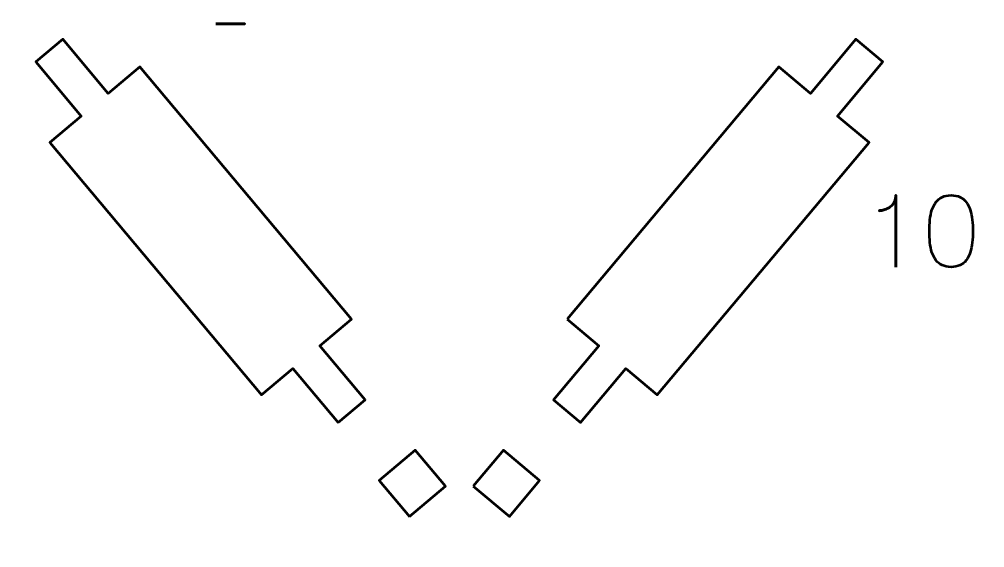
# Model space of a CAD drawing. Header units: centimetres. Extents: x -19.1 to -7.8, y -17.5 to -12.2.
# Drawn here: x -11.685 to -9.633, y -16.259 to -15.137 of the extents above; entities that cross this region are included whole.
import ezdxf

# ---------------------------------------------------------------- set-up
doc = ezdxf.new("R2010")
doc.units = ezdxf.units.CM
doc.header["$MEASUREMENT"] = 0
doc.layers.add('Layer 1', color=7, linetype='Continuous')

msp = doc.modelspace()

# ---------------------------------------------------------------- linework, layer by layer
at = {"layer": 'Layer 1', "lineweight": 53}
for points, knots in [([(-13.15, -17), (-13.15, -17), (-13.15, -12.7), (-13.15, -12.7), (-13.15, -12.7), (-13.15, -12.42391), (-12.92609, -12.2), (-12.65, -12.2), (-12.65, -12.2), (-12.65, -12.2), (-8.35, -12.2), (-8.35, -12.2), (-8.35, -12.2), (-8.07391, -12.2), (-7.85, -12.42391), (-7.85, -12.7), (-7.85, -12.7), (-7.85, -12.7), (-7.85, -17), (-7.85, -17), (-7.85, -17), (-7.85, -17.27609), (-8.07391, -17.5), (-8.35, -17.5), (-8.35, -17.5), (-8.35, -17.5), (-12.65, -17.5), (-12.65, -17.5), (-12.65, -17.5), (-12.92609, -17.5), (-13.15, -17.27609), (-13.15, -17)], [0, 0, 0, 0, 0.125, 0.125, 0.125, 0.125, 0.25, 0.25, 0.25, 0.25, 0.375, 0.375, 0.375, 0.375, 0.5, 0.5, 0.5, 0.5, 0.625, 0.625, 0.625, 0.625, 0.75, 0.75, 0.75, 0.75, 0.875, 0.875, 0.875, 0.875, 1, 1, 1, 1]), ([(-11.00738, -15.99336), (-11.00738, -15.99336), (-11.1038, -15.87845), (-11.1038, -15.87845), (-11.1038, -15.87845), (-11.1038, -15.87845), (-11.17083, -15.9347), (-11.17083, -15.9347), (-11.17083, -15.9347), (-11.17083, -15.9347), (-11.62078, -15.39846), (-11.62078, -15.39846), (-11.62078, -15.39846), (-11.62078, -15.39846), (-11.55375, -15.34222), (-11.55375, -15.34222), (-11.55375, -15.34222), (-11.55375, -15.34222), (-11.65017, -15.22731), (-11.65017, -15.22731), (-11.65017, -15.22731), (-11.65017, -15.22731), (-11.59272, -15.1791), (-11.59272, -15.1791), (-11.59272, -15.1791), (-11.59272, -15.1791), (-11.4963, -15.29401), (-11.4963, -15.29401), (-11.4963, -15.29401), (-11.4963, -15.29401), (-11.42927, -15.23777), (-11.42927, -15.23777), (-11.42927, -15.23777), (-11.42927, -15.23777), (-10.97932, -15.774), (-10.97932, -15.774), (-10.97932, -15.774), (-10.97932, -15.774), (-11.04635, -15.83024), (-11.04635, -15.83024), (-11.04635, -15.83024), (-11.04635, -15.83024), (-10.94993, -15.94515), (-10.94993, -15.94515), (-10.94993, -15.94515), (-10.94993, -15.94515), (-11.00738, -15.99336), (-11.00738, -15.99336)], [0, 0, 0, 0, 0.0833333, 0.0833333, 0.0833333, 0.0833333, 0.1666667, 0.1666667, 0.1666667, 0.1666667, 0.25, 0.25, 0.25, 0.25, 0.3333333, 0.3333333, 0.3333333, 0.3333333, 0.4166667, 0.4166667, 0.4166667, 0.4166667, 0.5, 0.5, 0.5, 0.5, 0.5833333, 0.5833333, 0.5833333, 0.5833333, 0.6666667, 0.6666667, 0.6666667, 0.6666667, 0.75, 0.75, 0.75, 0.75, 0.8333333, 0.8333333, 0.8333333, 0.8333333, 0.9166667, 0.9166667, 0.9166667, 0.9166667, 1, 1, 1, 1]), ([(-10.52068, -15.774), (-10.52068, -15.774), (-10.07073, -15.23777), (-10.07073, -15.23777), (-10.07073, -15.23777), (-10.07073, -15.23777), (-10.0037, -15.29401), (-10.0037, -15.29401), (-10.0037, -15.29401), (-10.0037, -15.29401), (-9.90728, -15.1791), (-9.90728, -15.1791), (-9.90728, -15.1791), (-9.90728, -15.1791), (-9.84983, -15.22731), (-9.84983, -15.22731), (-9.84983, -15.22731), (-9.84983, -15.22731), (-9.94625, -15.34222), (-9.94625, -15.34222), (-9.94625, -15.34222), (-9.94625, -15.34222), (-9.87922, -15.39846), (-9.87922, -15.39846), (-9.87922, -15.39846), (-9.87922, -15.39846), (-10.32917, -15.9347), (-10.32917, -15.9347), (-10.32917, -15.9347), (-10.32917, -15.9347), (-10.3962, -15.87845), (-10.3962, -15.87845), (-10.3962, -15.87845), (-10.3962, -15.87845), (-10.49262, -15.99336), (-10.49262, -15.99336), (-10.49262, -15.99336), (-10.49262, -15.99336), (-10.55007, -15.94515), (-10.55007, -15.94515), (-10.55007, -15.94515), (-10.55007, -15.94515), (-10.45365, -15.83024), (-10.45365, -15.83024), (-10.45365, -15.83024), (-10.45365, -15.83024), (-10.52068, -15.774), (-10.52068, -15.774)], [0, 0, 0, 0, 0.0833333, 0.0833333, 0.0833333, 0.0833333, 0.1666667, 0.1666667, 0.1666667, 0.1666667, 0.25, 0.25, 0.25, 0.25, 0.3333333, 0.3333333, 0.3333333, 0.3333333, 0.4166667, 0.4166667, 0.4166667, 0.4166667, 0.5, 0.5, 0.5, 0.5, 0.5833333, 0.5833333, 0.5833333, 0.5833333, 0.6666667, 0.6666667, 0.6666667, 0.6666667, 0.75, 0.75, 0.75, 0.75, 0.8333333, 0.8333333, 0.8333333, 0.8333333, 0.9166667, 0.9166667, 0.9166667, 0.9166667, 1, 1, 1, 1]), ([(-10.85626, -16.1929), (-10.85626, -16.1929), (-10.92054, -16.1163), (-10.92054, -16.1163), (-10.92054, -16.1163), (-10.92054, -16.1163), (-10.84393, -16.05202), (-10.84393, -16.05202), (-10.84393, -16.05202), (-10.84393, -16.05202), (-10.77966, -16.12863), (-10.77966, -16.12863), (-10.77966, -16.12863), (-10.77966, -16.12863), (-10.85626, -16.1929), (-10.85626, -16.1929)], [0, 0, 0, 0, 0.25, 0.25, 0.25, 0.25, 0.5, 0.5, 0.5, 0.5, 0.75, 0.75, 0.75, 0.75, 1, 1, 1, 1]), ([(-10.72034, -16.12863), (-10.72034, -16.12863), (-10.65607, -16.05202), (-10.65607, -16.05202), (-10.65607, -16.05202), (-10.65607, -16.05202), (-10.57946, -16.1163), (-10.57946, -16.1163), (-10.57946, -16.1163), (-10.57946, -16.1163), (-10.64374, -16.1929), (-10.64374, -16.1929), (-10.64374, -16.1929), (-10.64374, -16.1929), (-10.72034, -16.12863), (-10.72034, -16.12863)], [0, 0, 0, 0, 0.25, 0.25, 0.25, 0.25, 0.5, 0.5, 0.5, 0.5, 0.75, 0.75, 0.75, 0.75, 1, 1, 1, 1])]:
    msp.add_open_spline(points, degree=3, knots=knots, dxfattribs=at)
at = {"layer": 'Layer 1', "color": 5, "lineweight": 53}
for points, knots in [([(-11.26778, -15.14609), (-11.26778, -15.14609), (-11.20618, -15.14609), (-11.20618, -15.14609), (-11.20618, -15.14609), (-11.20618, -15.14609), (-11.26778, -15.14609), (-11.26778, -15.14609)], [0, 0, 0, 0, 0.5, 0.5, 0.5, 0.5, 1, 1, 1, 1]), ([(-9.822, -15.66295), (-9.822, -15.66295), (-9.822, -15.51034), (-9.822, -15.51034), (-9.822, -15.51034), (-9.82203, -15.51552), (-9.82295, -15.51997), (-9.82471, -15.52367), (-9.82471, -15.52367), (-9.82644, -15.52741), (-9.82873, -15.53048), (-9.83156, -15.53295), (-9.83156, -15.53295), (-9.83438, -15.53542), (-9.83741, -15.53739), (-9.84066, -15.53888), (-9.84066, -15.53888), (-9.8439, -15.54032), (-9.84704, -15.54142), (-9.85008, -15.54209), (-9.85008, -15.54209), (-9.85315, -15.54279), (-9.85576, -15.54322), (-9.85798, -15.54336), (-9.85798, -15.54336), (-9.85576, -15.54322), (-9.85315, -15.54279), (-9.85008, -15.54209), (-9.85008, -15.54209), (-9.84704, -15.54142), (-9.8439, -15.54032), (-9.84066, -15.53888), (-9.84066, -15.53888), (-9.83741, -15.53739), (-9.83438, -15.53542), (-9.83156, -15.53295), (-9.83156, -15.53295), (-9.82873, -15.53048), (-9.82644, -15.52741), (-9.82471, -15.52367), (-9.82471, -15.52367), (-9.82295, -15.51997), (-9.82203, -15.51552), (-9.822, -15.51034), (-9.822, -15.51034), (-9.822, -15.51034), (-9.822, -15.66295), (-9.822, -15.66295)], [0, 0, 0, 0, 0.0833333, 0.0833333, 0.0833333, 0.0833333, 0.1666667, 0.1666667, 0.1666667, 0.1666667, 0.25, 0.25, 0.25, 0.25, 0.3333333, 0.3333333, 0.3333333, 0.3333333, 0.4166667, 0.4166667, 0.4166667, 0.4166667, 0.5, 0.5, 0.5, 0.5, 0.5833333, 0.5833333, 0.5833333, 0.5833333, 0.6666667, 0.6666667, 0.6666667, 0.6666667, 0.75, 0.75, 0.75, 0.75, 0.8333333, 0.8333333, 0.8333333, 0.8333333, 0.9166667, 0.9166667, 0.9166667, 0.9166667, 1, 1, 1, 1]), ([(-9.70473, -15.66295), (-9.69732, -15.66291), (-9.69093, -15.66161), (-9.6856, -15.65907), (-9.6856, -15.65907), (-9.68031, -15.65653), (-9.6759, -15.6529), (-9.67238, -15.64827), (-9.67238, -15.64827), (-9.66888, -15.64362), (-9.66613, -15.63811), (-9.66408, -15.63176), (-9.66408, -15.63176), (-9.66207, -15.62541), (-9.66063, -15.61846), (-9.65982, -15.61084), (-9.65982, -15.61084), (-9.65897, -15.60322), (-9.65855, -15.59522), (-9.65858, -15.58675), (-9.65858, -15.58675), (-9.65855, -15.57832), (-9.65897, -15.57031), (-9.65982, -15.56272), (-9.65982, -15.56272), (-9.66063, -15.55514), (-9.66207, -15.54815), (-9.66408, -15.5418), (-9.66408, -15.5418), (-9.66613, -15.53549), (-9.66888, -15.52999), (-9.67238, -15.52529), (-9.67238, -15.52529), (-9.6759, -15.52064), (-9.68031, -15.517), (-9.6856, -15.51446), (-9.6856, -15.51446), (-9.69093, -15.51189), (-9.69732, -15.51058), (-9.70473, -15.51055), (-9.70473, -15.51055), (-9.71213, -15.51058), (-9.71852, -15.51189), (-9.72385, -15.51446), (-9.72385, -15.51446), (-9.72914, -15.517), (-9.73355, -15.52064), (-9.73708, -15.52529), (-9.73708, -15.52529), (-9.74057, -15.52999), (-9.74332, -15.53549), (-9.74537, -15.5418), (-9.74537, -15.5418), (-9.74738, -15.54815), (-9.74882, -15.55514), (-9.74963, -15.56272), (-9.74963, -15.56272), (-9.75048, -15.57031), (-9.7509, -15.57832), (-9.75087, -15.58675), (-9.75087, -15.58675), (-9.7509, -15.59522), (-9.75048, -15.60322), (-9.74963, -15.61084), (-9.74963, -15.61084), (-9.74882, -15.61846), (-9.74738, -15.62541), (-9.74537, -15.63176), (-9.74537, -15.63176), (-9.74332, -15.63811), (-9.74057, -15.64362), (-9.73708, -15.64827), (-9.73708, -15.64827), (-9.73355, -15.6529), (-9.72914, -15.65653), (-9.72385, -15.65907), (-9.72385, -15.65907), (-9.71852, -15.66161), (-9.71213, -15.66291), (-9.70473, -15.66295)], [0, 0, 0, 0, 0.05, 0.05, 0.05, 0.05, 0.1, 0.1, 0.1, 0.1, 0.15, 0.15, 0.15, 0.15, 0.2, 0.2, 0.2, 0.2, 0.25, 0.25, 0.25, 0.25, 0.3, 0.3, 0.3, 0.3, 0.35, 0.35, 0.35, 0.35, 0.4, 0.4, 0.4, 0.4, 0.45, 0.45, 0.45, 0.45, 0.5, 0.5, 0.5, 0.5, 0.55, 0.55, 0.55, 0.55, 0.6, 0.6, 0.6, 0.6, 0.65, 0.65, 0.65, 0.65, 0.7, 0.7, 0.7, 0.7, 0.75, 0.75, 0.75, 0.75, 0.8, 0.8, 0.8, 0.8, 0.85, 0.85, 0.85, 0.85, 0.9, 0.9, 0.9, 0.9, 0.95, 0.95, 0.95, 0.95, 1, 1, 1, 1]), ([(-9.70473, -15.66295), (-9.69732, -15.66291), (-9.69093, -15.66161), (-9.6856, -15.65907), (-9.6856, -15.65907), (-9.68031, -15.65653), (-9.6759, -15.6529), (-9.67238, -15.64827), (-9.67238, -15.64827), (-9.66888, -15.64362), (-9.66613, -15.63811), (-9.66408, -15.63176), (-9.66408, -15.63176), (-9.66207, -15.62541), (-9.66063, -15.61846), (-9.65982, -15.61084), (-9.65982, -15.61084), (-9.65897, -15.60322), (-9.65855, -15.59522), (-9.65858, -15.58675), (-9.65858, -15.58675), (-9.65855, -15.57832), (-9.65897, -15.57031), (-9.65982, -15.56272), (-9.65982, -15.56272), (-9.66063, -15.55514), (-9.66207, -15.54815), (-9.66408, -15.5418), (-9.66408, -15.5418), (-9.66613, -15.53549), (-9.66888, -15.52999), (-9.67238, -15.52529), (-9.67238, -15.52529), (-9.6759, -15.52064), (-9.68031, -15.517), (-9.6856, -15.51446), (-9.6856, -15.51446), (-9.69093, -15.51189), (-9.69732, -15.51058), (-9.70473, -15.51055), (-9.70473, -15.51055), (-9.71213, -15.51058), (-9.71852, -15.51189), (-9.72385, -15.51446), (-9.72385, -15.51446), (-9.72914, -15.517), (-9.73355, -15.52064), (-9.73708, -15.52529), (-9.73708, -15.52529), (-9.74057, -15.52999), (-9.74332, -15.53549), (-9.74537, -15.5418), (-9.74537, -15.5418), (-9.74738, -15.54815), (-9.74882, -15.55514), (-9.74963, -15.56272), (-9.74963, -15.56272), (-9.75048, -15.57031), (-9.7509, -15.57832), (-9.75087, -15.58675), (-9.75087, -15.58675), (-9.7509, -15.59522), (-9.75048, -15.60322), (-9.74963, -15.61084), (-9.74963, -15.61084), (-9.74882, -15.61846), (-9.74738, -15.62541), (-9.74537, -15.63176), (-9.74537, -15.63176), (-9.74332, -15.63811), (-9.74057, -15.64362), (-9.73708, -15.64827), (-9.73708, -15.64827), (-9.73355, -15.6529), (-9.72914, -15.65653), (-9.72385, -15.65907), (-9.72385, -15.65907), (-9.71852, -15.66161), (-9.71213, -15.66291), (-9.70473, -15.66295)], [0, 0, 0, 0, 0.05, 0.05, 0.05, 0.05, 0.1, 0.1, 0.1, 0.1, 0.15, 0.15, 0.15, 0.15, 0.2, 0.2, 0.2, 0.2, 0.25, 0.25, 0.25, 0.25, 0.3, 0.3, 0.3, 0.3, 0.35, 0.35, 0.35, 0.35, 0.4, 0.4, 0.4, 0.4, 0.45, 0.45, 0.45, 0.45, 0.5, 0.5, 0.5, 0.5, 0.55, 0.55, 0.55, 0.55, 0.6, 0.6, 0.6, 0.6, 0.65, 0.65, 0.65, 0.65, 0.7, 0.7, 0.7, 0.7, 0.75, 0.75, 0.75, 0.75, 0.8, 0.8, 0.8, 0.8, 0.85, 0.85, 0.85, 0.85, 0.9, 0.9, 0.9, 0.9, 0.95, 0.95, 0.95, 0.95, 1, 1, 1, 1])]:
    msp.add_open_spline(points, degree=3, knots=knots, dxfattribs=at)

doc.saveas('drawing.dxf')
